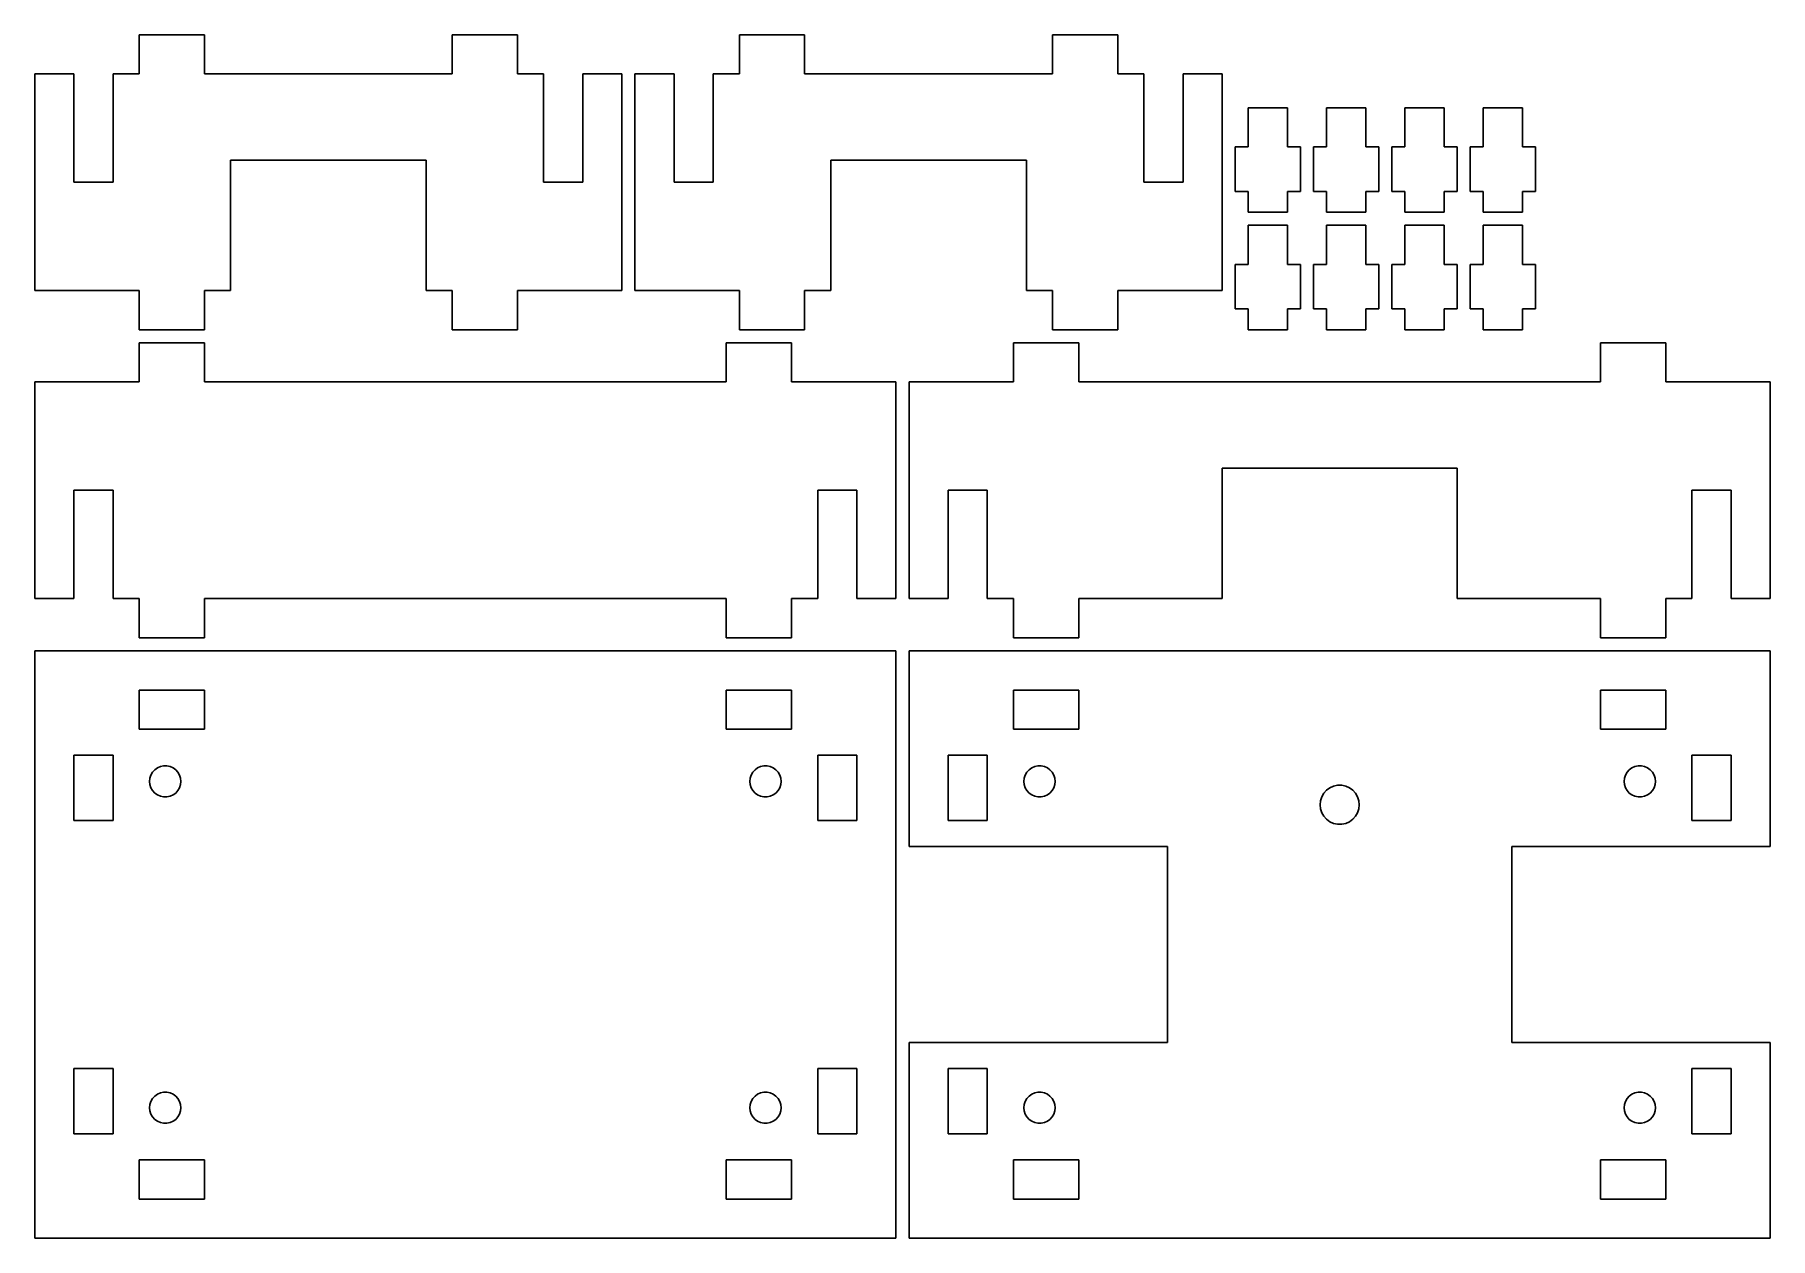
# Model space of a CAD drawing. Header units: metres. Extents: x 0 to 133, y 0 to 92.
import ezdxf

# ---------------------------------------------------------------- set-up
doc = ezdxf.new("R2010")
doc.units = ezdxf.units.M

msp = doc.modelspace()

# ---------------------------------------------------------------- linework, layer by layer
for p, q in [((13, 92.2), (8, 92.2)), ((8, 92.2), (8, 89.2)), ((13, 89.2), (13, 92.2)), ((37, 92.2), (32, 92.2)), ((32, 92.2), (32, 89.2)), ((37, 89.2), (37, 92.2)), ((59, 92.2), (54, 92.2)), ((54, 92.2), (54, 89.2)), ((59, 89.2), (59, 92.2)), ((83, 92.2), (78, 92.2)), ((78, 92.2), (78, 89.2)), ((83, 89.2), (83, 92.2)), ((3, 89.2), (0, 89.2)), ((0, 89.2), (0, 72.6)), ((3, 80.9), (3, 89.2)), ((8, 89.2), (6, 89.2)), ((6, 89.2), (6, 80.9)), ((32, 89.2), (13, 89.2)), ((39, 89.2), (37, 89.2)), ((39, 80.9), (39, 89.2)), ((45, 89.2), (42, 89.2)), ((42, 89.2), (42, 80.9)), ((45, 72.6), (45, 89.2)), ((49, 89.2), (46, 89.2)), ((46, 89.2), (46, 72.6)), ((49, 80.9), (49, 89.2)), ((54, 89.2), (52, 89.2)), ((52, 89.2), (52, 80.9)), ((78, 89.2), (59, 89.2)), ((85, 89.2), (83, 89.2)), ((85, 80.9), (85, 89.2)), ((91, 89.2), (88, 89.2)), ((88, 89.2), (88, 80.9)), ((91, 72.6), (91, 89.2)), ((96, 86.6), (93, 86.6)), ((93, 86.6), (93, 83.6)), ((96, 83.6), (96, 86.6)), ((102, 86.6), (99, 86.6)), ((99, 86.6), (99, 83.6)), ((102, 83.6), (102, 86.6)), ((108, 86.6), (105, 86.6)), ((105, 86.6), (105, 83.6)), ((108, 83.6), (108, 86.6)), ((114, 86.6), (111, 86.6)), ((111, 86.6), (111, 83.6)), ((114, 83.6), (114, 86.6)), ((15, 72.6), (15, 82.6)), ((15, 82.6), (30, 82.6)), ((30, 82.6), (30, 72.6)), ((61, 72.6), (61, 82.6)), ((61, 82.6), (76, 82.6)), ((76, 82.6), (76, 72.6)), ((93, 83.6), (92, 83.6)), ((92, 83.6), (92, 80.2)), ((97, 83.6), (96, 83.6)), ((97, 80.2), (97, 83.6)), ((99, 83.6), (98, 83.6)), ((98, 83.6), (98, 80.2)), ((103, 83.6), (102, 83.6)), ((103, 80.2), (103, 83.6)), ((105, 83.6), (104, 83.6)), ((104, 83.6), (104, 80.2)), ((109, 83.6), (108, 83.6)), ((109, 80.2), (109, 83.6)), ((111, 83.6), (110, 83.6)), ((110, 83.6), (110, 80.2)), ((115, 83.6), (114, 83.6)), ((115, 80.2), (115, 83.6)), ((6, 80.9), (3, 80.9)), ((42, 80.9), (39, 80.9)), ((52, 80.9), (49, 80.9)), ((88, 80.9), (85, 80.9)), ((92, 80.2), (93, 80.2)), ((93, 80.2), (93, 78.6)), ((96, 80.2), (97, 80.2)), ((96, 78.6), (96, 80.2)), ((98, 80.2), (99, 80.2)), ((99, 80.2), (99, 78.6)), ((102, 80.2), (103, 80.2)), ((102, 78.6), (102, 80.2)), ((104, 80.2), (105, 80.2)), ((105, 80.2), (105, 78.6)), ((108, 80.2), (109, 80.2)), ((108, 78.6), (108, 80.2)), ((110, 80.2), (111, 80.2)), ((111, 80.2), (111, 78.6)), ((114, 80.2), (115, 80.2)), ((114, 78.6), (114, 80.2)), ((93, 78.6), (96, 78.6)), ((99, 78.6), (102, 78.6)), ((105, 78.6), (108, 78.6)), ((111, 78.6), (114, 78.6)), ((96, 77.6), (93, 77.6)), ((93, 77.6), (93, 74.6)), ((96, 74.6), (96, 77.6)), ((102, 77.6), (99, 77.6)), ((99, 77.6), (99, 74.6)), ((102, 74.6), (102, 77.6)), ((108, 77.6), (105, 77.6)), ((105, 77.6), (105, 74.6)), ((108, 74.6), (108, 77.6)), ((114, 77.6), (111, 77.6)), ((111, 77.6), (111, 74.6)), ((114, 74.6), (114, 77.6)), ((93, 74.6), (92, 74.6)), ((92, 74.6), (92, 71.2)), ((97, 74.6), (96, 74.6)), ((97, 71.2), (97, 74.6)), ((99, 74.6), (98, 74.6)), ((98, 74.6), (98, 71.2)), ((103, 74.6), (102, 74.6)), ((103, 71.2), (103, 74.6)), ((105, 74.6), (104, 74.6)), ((104, 74.6), (104, 71.2)), ((109, 74.6), (108, 74.6)), ((109, 71.2), (109, 74.6)), ((111, 74.6), (110, 74.6)), ((110, 74.6), (110, 71.2)), ((115, 74.6), (114, 74.6)), ((115, 71.2), (115, 74.6)), ((0, 72.6), (8, 72.6)), ((8, 72.6), (8, 69.6)), ((13, 72.6), (15, 72.6)), ((13, 69.6), (13, 72.6)), ((30, 72.6), (32, 72.6)), ((32, 72.6), (32, 69.6)), ((37, 69.6), (37, 72.6)), ((37, 72.6), (45, 72.6)), ((46, 72.6), (54, 72.6)), ((54, 72.6), (54, 69.6)), ((59, 72.6), (61, 72.6)), ((59, 69.6), (59, 72.6)), ((76, 72.6), (78, 72.6)), ((78, 72.6), (78, 69.6)), ((83, 69.6), (83, 72.6)), ((83, 72.6), (91, 72.6)), ((92, 71.2), (93, 71.2)), ((93, 71.2), (93, 69.6)), ((96, 71.2), (97, 71.2)), ((96, 69.6), (96, 71.2)), ((98, 71.2), (99, 71.2)), ((99, 71.2), (99, 69.6)), ((102, 71.2), (103, 71.2)), ((102, 69.6), (102, 71.2)), ((104, 71.2), (105, 71.2)), ((105, 71.2), (105, 69.6)), ((108, 71.2), (109, 71.2)), ((108, 69.6), (108, 71.2)), ((110, 71.2), (111, 71.2)), ((111, 71.2), (111, 69.6)), ((114, 71.2), (115, 71.2)), ((114, 69.6), (114, 71.2)), ((8, 69.6), (13, 69.6)), ((32, 69.6), (37, 69.6)), ((54, 69.6), (59, 69.6)), ((78, 69.6), (83, 69.6)), ((93, 69.6), (96, 69.6)), ((99, 69.6), (102, 69.6)), ((105, 69.6), (108, 69.6)), ((111, 69.6), (114, 69.6)), ((13, 68.6), (8, 68.6)), ((8, 68.6), (8, 65.6)), ((13, 65.6), (13, 68.6)), ((58, 68.6), (53, 68.6)), ((53, 68.6), (53, 65.6)), ((58, 65.6), (58, 68.6)), ((80, 68.6), (75, 68.6)), ((75, 68.6), (75, 65.6)), ((80, 65.6), (80, 68.6)), ((125, 68.6), (120, 68.6)), ((120, 68.6), (120, 65.6)), ((125, 65.6), (125, 68.6)), ((8, 65.6), (0, 65.6)), ((0, 65.6), (0, 49)), ((53, 65.6), (13, 65.6)), ((66, 65.6), (58, 65.6)), ((66, 49), (66, 65.6)), ((75, 65.6), (67, 65.6)), ((67, 65.6), (67, 49)), ((120, 65.6), (80, 65.6)), ((133, 65.6), (125, 65.6)), ((133, 49), (133, 65.6)), ((91, 49), (91, 59)), ((91, 59), (109, 59)), ((109, 59), (109, 49)), ((3, 49), (3, 57.3)), ((3, 57.3), (6, 57.3)), ((6, 57.3), (6, 49)), ((60, 49), (60, 57.3)), ((60, 57.3), (63, 57.3)), ((63, 57.3), (63, 49)), ((70, 49), (70, 57.3)), ((70, 57.3), (73, 57.3)), ((73, 57.3), (73, 49)), ((127, 49), (127, 57.3)), ((127, 57.3), (130, 57.3)), ((130, 57.3), (130, 49)), ((0, 49), (3, 49)), ((6, 49), (8, 49)), ((8, 49), (8, 46)), ((13, 49), (53, 49)), ((13, 46), (13, 49)), ((53, 49), (53, 46)), ((58, 46), (58, 49)), ((58, 49), (60, 49)), ((63, 49), (66, 49)), ((67, 49), (70, 49)), ((73, 49), (75, 49)), ((75, 49), (75, 46)), ((80, 49), (91, 49)), ((80, 46), (80, 49)), ((109, 49), (120, 49)), ((120, 49), (120, 46)), ((125, 46), (125, 49)), ((125, 49), (127, 49)), ((130, 49), (133, 49)), ((8, 46), (13, 46)), ((53, 46), (58, 46)), ((75, 46), (80, 46)), ((120, 46), (125, 46)), ((66, 45), (0, 45)), ((0, 45), (0, 0)), ((66, 0), (66, 45)), ((133, 45), (67, 45)), ((67, 45), (67, 30)), ((133, 30), (133, 45)), ((8, 39), (8, 42)), ((8, 42), (13, 42)), ((13, 42), (13, 39)), ((53, 39), (53, 42)), ((53, 42), (58, 42)), ((58, 42), (58, 39)), ((75, 39), (75, 42)), ((75, 42), (80, 42)), ((80, 42), (80, 39)), ((120, 39), (120, 42)), ((120, 42), (125, 42)), ((125, 42), (125, 39)), ((13, 39), (8, 39)), ((58, 39), (53, 39)), ((80, 39), (75, 39)), ((125, 39), (120, 39)), ((3, 32), (3, 37)), ((3, 37), (6, 37)), ((6, 37), (6, 32)), ((9.19704, 35.8918), (9.39999, 36.0392)), ((9.39999, 36.0392), (9.62917, 36.1413)), ((9.62917, 36.1413), (9.87456, 36.1934)), ((9.87456, 36.1934), (10.1254, 36.1934)), ((10.1254, 36.1934), (10.3708, 36.1413)), ((10.3708, 36.1413), (10.6, 36.0392)), ((10.6, 36.0392), (10.8029, 35.8918)), ((55.197, 35.8918), (55.4, 36.0392)), ((55.4, 36.0392), (55.6292, 36.1413)), ((55.6292, 36.1413), (55.8746, 36.1934)), ((55.8746, 36.1934), (56.1254, 36.1934)), ((56.1254, 36.1934), (56.3708, 36.1413)), ((56.3708, 36.1413), (56.6, 36.0392)), ((56.6, 36.0392), (56.8029, 35.8918)), ((60, 32), (60, 37)), ((60, 37), (63, 37)), ((63, 37), (63, 32)), ((70, 32), (70, 37)), ((70, 37), (73, 37)), ((73, 37), (73, 32)), ((76.197, 35.8918), (76.4, 36.0392)), ((76.4, 36.0392), (76.6292, 36.1413)), ((76.6292, 36.1413), (76.8746, 36.1934)), ((76.8746, 36.1934), (77.1254, 36.1934)), ((77.1254, 36.1934), (77.3708, 36.1413)), ((77.3708, 36.1413), (77.6, 36.0392)), ((77.6, 36.0392), (77.8029, 35.8918)), ((122.197, 35.8918), (122.4, 36.0392)), ((122.4, 36.0392), (122.629, 36.1413)), ((122.629, 36.1413), (122.875, 36.1934)), ((122.875, 36.1934), (123.125, 36.1934)), ((123.125, 36.1934), (123.371, 36.1413)), ((123.371, 36.1413), (123.6, 36.0392)), ((123.6, 36.0392), (123.803, 35.8918)), ((127, 32), (127, 37)), ((127, 37), (130, 37)), ((130, 37), (130, 32)), ((8.79999, 35), (8.82622, 35.2495)), ((8.82622, 34.7505), (8.79999, 35)), ((8.82622, 35.2495), (8.90373, 35.4881)), ((8.90373, 34.5119), (8.82622, 34.7505)), ((8.90373, 35.4881), (9.02917, 35.7053)), ((9.02917, 35.7053), (9.19704, 35.8918)), ((10.8029, 35.8918), (10.9708, 35.7053)), ((10.9708, 35.7053), (11.0963, 35.4881)), ((11.0963, 35.4881), (11.1738, 35.2495)), ((11.1738, 34.7505), (11.0963, 34.5119)), ((11.1738, 35.2495), (11.2, 35)), ((11.2, 35), (11.1738, 34.7505)), ((54.8, 35), (54.8262, 35.2495)), ((54.8262, 34.7505), (54.8, 35)), ((54.8262, 35.2495), (54.9037, 35.4881)), ((54.9037, 34.5119), (54.8262, 34.7505)), ((54.9037, 35.4881), (55.0292, 35.7053)), ((55.0292, 35.7053), (55.197, 35.8918)), ((56.8029, 35.8918), (56.9708, 35.7053)), ((56.9708, 35.7053), (57.0963, 35.4881)), ((57.0963, 35.4881), (57.1738, 35.2495)), ((57.1738, 34.7505), (57.0963, 34.5119)), ((57.1738, 35.2495), (57.2, 35)), ((57.2, 35), (57.1738, 34.7505)), ((75.8, 35), (75.8262, 35.2495)), ((75.8262, 34.7505), (75.8, 35)), ((75.8262, 35.2495), (75.9037, 35.4881)), ((75.9037, 34.5119), (75.8262, 34.7505)), ((75.9037, 35.4881), (76.0292, 35.7053)), ((76.0292, 35.7053), (76.197, 35.8918)), ((77.8029, 35.8918), (77.9708, 35.7053)), ((77.9708, 35.7053), (78.0963, 35.4881)), ((78.0963, 35.4881), (78.1738, 35.2495)), ((78.1738, 34.7505), (78.0963, 34.5119)), ((78.1738, 35.2495), (78.2, 35)), ((78.2, 35), (78.1738, 34.7505)), ((99.25, 34.509), (99.5365, 34.6366)), ((99.5365, 34.6366), (99.8432, 34.7018)), ((99.8432, 34.7018), (100.157, 34.7018)), ((100.157, 34.7018), (100.464, 34.6366)), ((100.464, 34.6366), (100.75, 34.509)), ((121.8, 35), (121.826, 35.2495)), ((121.826, 34.7505), (121.8, 35)), ((121.826, 35.2495), (121.904, 35.4881)), ((121.904, 34.5119), (121.826, 34.7505)), ((121.904, 35.4881), (122.029, 35.7053)), ((122.029, 35.7053), (122.197, 35.8918)), ((123.803, 35.8918), (123.971, 35.7053)), ((123.971, 35.7053), (124.096, 35.4881)), ((124.096, 35.4881), (124.174, 35.2495)), ((124.174, 34.7505), (124.096, 34.5119)), ((124.174, 35.2495), (124.2, 35)), ((124.2, 35), (124.174, 34.7505)), ((9.02917, 34.2946), (8.90373, 34.5119)), ((9.19704, 34.1082), (9.02917, 34.2946)), ((9.39999, 33.9608), (9.19704, 34.1082)), ((9.62917, 33.8587), (9.39999, 33.9608)), ((9.87456, 33.8066), (9.62917, 33.8587)), ((10.1254, 33.8066), (9.87456, 33.8066)), ((10.3708, 33.8587), (10.1254, 33.8066)), ((10.6, 33.9608), (10.3708, 33.8587)), ((10.8029, 34.1082), (10.6, 33.9608)), ((10.9708, 34.2946), (10.8029, 34.1082)), ((11.0963, 34.5119), (10.9708, 34.2946)), ((55.0292, 34.2946), (54.9037, 34.5119)), ((55.197, 34.1082), (55.0292, 34.2946)), ((55.4, 33.9608), (55.197, 34.1082)), ((55.6292, 33.8587), (55.4, 33.9608)), ((55.8746, 33.8066), (55.6292, 33.8587)), ((56.1254, 33.8066), (55.8746, 33.8066)), ((56.3708, 33.8587), (56.1254, 33.8066)), ((56.6, 33.9608), (56.3708, 33.8587)), ((56.8029, 34.1082), (56.6, 33.9608)), ((56.9708, 34.2946), (56.8029, 34.1082)), ((57.0963, 34.5119), (56.9708, 34.2946)), ((76.0292, 34.2946), (75.9037, 34.5119)), ((76.197, 34.1082), (76.0292, 34.2946)), ((76.4, 33.9608), (76.197, 34.1082)), ((76.6292, 33.8587), (76.4, 33.9608)), ((76.8746, 33.8066), (76.6292, 33.8587)), ((77.1254, 33.8066), (76.8746, 33.8066)), ((77.3708, 33.8587), (77.1254, 33.8066)), ((77.6, 33.9608), (77.3708, 33.8587)), ((77.8029, 34.1082), (77.6, 33.9608)), ((77.9708, 34.2946), (77.8029, 34.1082)), ((78.0963, 34.5119), (77.9708, 34.2946)), ((98.5, 33.21), (98.5328, 33.5219)), ((98.5328, 33.5219), (98.6297, 33.8201)), ((98.6297, 33.8201), (98.7865, 34.0917)), ((98.7865, 34.0917), (98.9963, 34.3247)), ((98.9963, 34.3247), (99.25, 34.509)), ((100.75, 34.509), (101.004, 34.3247)), ((101.004, 34.3247), (101.214, 34.0917)), ((101.214, 34.0917), (101.37, 33.8201)), ((101.37, 33.8201), (101.467, 33.5219)), ((101.467, 33.5219), (101.5, 33.21)), ((122.029, 34.2946), (121.904, 34.5119)), ((122.197, 34.1082), (122.029, 34.2946)), ((122.4, 33.9608), (122.197, 34.1082)), ((122.629, 33.8587), (122.4, 33.9608)), ((122.875, 33.8066), (122.629, 33.8587)), ((123.125, 33.8066), (122.875, 33.8066)), ((123.371, 33.8587), (123.125, 33.8066)), ((123.6, 33.9608), (123.371, 33.8587)), ((123.803, 34.1082), (123.6, 33.9608)), ((123.971, 34.2946), (123.803, 34.1082)), ((124.096, 34.5119), (123.971, 34.2946)), ((6, 32), (3, 32)), ((63, 32), (60, 32)), ((73, 32), (70, 32)), ((98.5328, 32.8981), (98.5, 33.21)), ((98.6297, 32.5999), (98.5328, 32.8981)), ((98.7865, 32.3283), (98.6297, 32.5999)), ((98.9963, 32.0953), (98.7865, 32.3283)), ((99.25, 31.9109), (98.9963, 32.0953)), ((101.004, 32.0953), (100.75, 31.9109)), ((101.214, 32.3283), (101.004, 32.0953)), ((101.37, 32.5999), (101.214, 32.3283)), ((101.467, 32.8981), (101.37, 32.5999)), ((101.5, 33.21), (101.467, 32.8981)), ((130, 32), (127, 32)), ((99.5365, 31.7834), (99.25, 31.9109)), ((99.8432, 31.7182), (99.5365, 31.7834)), ((100.157, 31.7182), (99.8432, 31.7182)), ((100.464, 31.7834), (100.157, 31.7182)), ((100.75, 31.9109), (100.464, 31.7834)), ((67, 30), (86.8, 30)), ((86.8, 30), (86.8, 15)), ((113.2, 15), (113.2, 30)), ((113.2, 30), (133, 30)), ((86.8, 15), (67, 15)), ((67, 15), (67, 0)), ((133, 15), (113.2, 15)), ((133, 0), (133, 15)), ((3, 8), (3, 13)), ((3, 13), (6, 13)), ((6, 13), (6, 8)), ((60, 8), (60, 13)), ((60, 13), (63, 13)), ((63, 13), (63, 8)), ((70, 8), (70, 13)), ((70, 13), (73, 13)), ((73, 13), (73, 8)), ((127, 8), (127, 13)), ((127, 13), (130, 13)), ((130, 13), (130, 8)), ((8.90373, 10.4881), (9.02917, 10.7053)), ((9.02917, 10.7053), (9.19704, 10.8918)), ((9.19704, 10.8918), (9.39999, 11.0392)), ((9.39999, 11.0392), (9.62917, 11.1413)), ((9.62917, 11.1413), (9.87456, 11.1934)), ((9.87456, 11.1934), (10.1254, 11.1934)), ((10.1254, 11.1934), (10.3708, 11.1413)), ((10.3708, 11.1413), (10.6, 11.0392)), ((10.6, 11.0392), (10.8029, 10.8918)), ((10.8029, 10.8918), (10.9708, 10.7053)), ((10.9708, 10.7053), (11.0963, 10.4881)), ((54.9037, 10.4881), (55.0292, 10.7053)), ((55.0292, 10.7053), (55.197, 10.8918)), ((55.197, 10.8918), (55.4, 11.0392)), ((55.4, 11.0392), (55.6292, 11.1413)), ((55.6292, 11.1413), (55.8746, 11.1934)), ((55.8746, 11.1934), (56.1254, 11.1934)), ((56.1254, 11.1934), (56.3708, 11.1413)), ((56.3708, 11.1413), (56.6, 11.0392)), ((56.6, 11.0392), (56.8029, 10.8918)), ((56.8029, 10.8918), (56.9708, 10.7053)), ((56.9708, 10.7053), (57.0963, 10.4881)), ((75.9037, 10.4881), (76.0292, 10.7053)), ((76.0292, 10.7053), (76.197, 10.8918)), ((76.197, 10.8918), (76.4, 11.0392)), ((76.4, 11.0392), (76.6292, 11.1413)), ((76.6292, 11.1413), (76.8746, 11.1934)), ((76.8746, 11.1934), (77.1254, 11.1934)), ((77.1254, 11.1934), (77.3708, 11.1413)), ((77.3708, 11.1413), (77.6, 11.0392)), ((77.6, 11.0392), (77.8029, 10.8918)), ((77.8029, 10.8918), (77.9708, 10.7053)), ((77.9708, 10.7053), (78.0963, 10.4881)), ((121.904, 10.4881), (122.029, 10.7053)), ((122.029, 10.7053), (122.197, 10.8918)), ((122.197, 10.8918), (122.4, 11.0392)), ((122.4, 11.0392), (122.629, 11.1413)), ((122.629, 11.1413), (122.875, 11.1934)), ((122.875, 11.1934), (123.125, 11.1934)), ((123.125, 11.1934), (123.371, 11.1413)), ((123.371, 11.1413), (123.6, 11.0392)), ((123.6, 11.0392), (123.803, 10.8918)), ((123.803, 10.8918), (123.971, 10.7053)), ((123.971, 10.7053), (124.096, 10.4881)), ((8.79999, 10), (8.82622, 10.2495)), ((8.82622, 9.7505), (8.79999, 10)), ((8.82622, 10.2495), (8.90373, 10.4881)), ((8.90373, 9.5119), (8.82622, 9.7505)), ((9.02917, 9.29465), (8.90373, 9.5119)), ((11.0963, 9.5119), (10.9708, 9.29465)), ((11.0963, 10.4881), (11.1738, 10.2495)), ((11.1738, 9.7505), (11.0963, 9.5119)), ((11.1738, 10.2495), (11.2, 10)), ((11.2, 10), (11.1738, 9.7505)), ((54.8, 10), (54.8262, 10.2495)), ((54.8262, 9.7505), (54.8, 10)), ((54.8262, 10.2495), (54.9037, 10.4881)), ((54.9037, 9.5119), (54.8262, 9.7505)), ((55.0292, 9.29465), (54.9037, 9.5119)), ((57.0963, 9.5119), (56.9708, 9.29465)), ((57.0963, 10.4881), (57.1738, 10.2495)), ((57.1738, 9.7505), (57.0963, 9.5119)), ((57.1738, 10.2495), (57.2, 10)), ((57.2, 10), (57.1738, 9.7505)), ((75.8, 10), (75.8262, 10.2495)), ((75.8262, 9.7505), (75.8, 10)), ((75.8262, 10.2495), (75.9037, 10.4881)), ((75.9037, 9.5119), (75.8262, 9.7505)), ((76.0292, 9.29465), (75.9037, 9.5119)), ((78.0963, 9.5119), (77.9708, 9.29465)), ((78.0963, 10.4881), (78.1738, 10.2495)), ((78.1738, 9.7505), (78.0963, 9.5119)), ((78.1738, 10.2495), (78.2, 10)), ((78.2, 10), (78.1738, 9.7505)), ((121.8, 10), (121.826, 10.2495)), ((121.826, 9.7505), (121.8, 10)), ((121.826, 10.2495), (121.904, 10.4881)), ((121.904, 9.5119), (121.826, 9.7505)), ((122.029, 9.29465), (121.904, 9.5119)), ((124.096, 9.5119), (123.971, 9.29465)), ((124.096, 10.4881), (124.174, 10.2495)), ((124.174, 9.7505), (124.096, 9.5119)), ((124.174, 10.2495), (124.2, 10)), ((124.2, 10), (124.174, 9.7505)), ((6, 8), (3, 8)), ((9.19704, 9.10822), (9.02917, 9.29465)), ((9.39999, 8.96075), (9.19704, 9.10822)), ((9.62917, 8.85872), (9.39999, 8.96075)), ((9.87456, 8.80656), (9.62917, 8.85872)), ((10.1254, 8.80656), (9.87456, 8.80656)), ((10.3708, 8.85872), (10.1254, 8.80656)), ((10.6, 8.96075), (10.3708, 8.85872)), ((10.8029, 9.10822), (10.6, 8.96075)), ((10.9708, 9.29465), (10.8029, 9.10822)), ((55.197, 9.10822), (55.0292, 9.29465)), ((55.4, 8.96075), (55.197, 9.10822)), ((55.6292, 8.85872), (55.4, 8.96075)), ((55.8746, 8.80656), (55.6292, 8.85872)), ((56.1254, 8.80656), (55.8746, 8.80656)), ((56.3708, 8.85872), (56.1254, 8.80656)), ((56.6, 8.96075), (56.3708, 8.85872)), ((56.8029, 9.10822), (56.6, 8.96075)), ((56.9708, 9.29465), (56.8029, 9.10822)), ((63, 8), (60, 8)), ((73, 8), (70, 8)), ((76.197, 9.10822), (76.0292, 9.29465)), ((76.4, 8.96075), (76.197, 9.10822)), ((76.6292, 8.85872), (76.4, 8.96075)), ((76.8746, 8.80656), (76.6292, 8.85872)), ((77.1254, 8.80656), (76.8746, 8.80656)), ((77.3708, 8.85872), (77.1254, 8.80656)), ((77.6, 8.96075), (77.3708, 8.85872)), ((77.8029, 9.10822), (77.6, 8.96075)), ((77.9708, 9.29465), (77.8029, 9.10822)), ((122.197, 9.10822), (122.029, 9.29465)), ((122.4, 8.96075), (122.197, 9.10822)), ((122.629, 8.85872), (122.4, 8.96075)), ((122.875, 8.80656), (122.629, 8.85872)), ((123.125, 8.80656), (122.875, 8.80656)), ((123.371, 8.85872), (123.125, 8.80656)), ((123.6, 8.96075), (123.371, 8.85872)), ((123.803, 9.10822), (123.6, 8.96075)), ((123.971, 9.29465), (123.803, 9.10822)), ((130, 8), (127, 8)), ((8, 3), (8, 6)), ((8, 6), (13, 6)), ((13, 6), (13, 3)), ((53, 3), (53, 6)), ((53, 6), (58, 6)), ((58, 6), (58, 3)), ((75, 3), (75, 6)), ((75, 6), (80, 6)), ((80, 6), (80, 3)), ((120, 3), (120, 6)), ((120, 6), (125, 6)), ((125, 6), (125, 3)), ((13, 3), (8, 3)), ((58, 3), (53, 3)), ((80, 3), (75, 3)), ((125, 3), (120, 3)), ((0, 0), (66, 0)), ((67, 0), (133, 0))]:
    msp.add_line(p, q)

doc.saveas('drawing.dxf')
